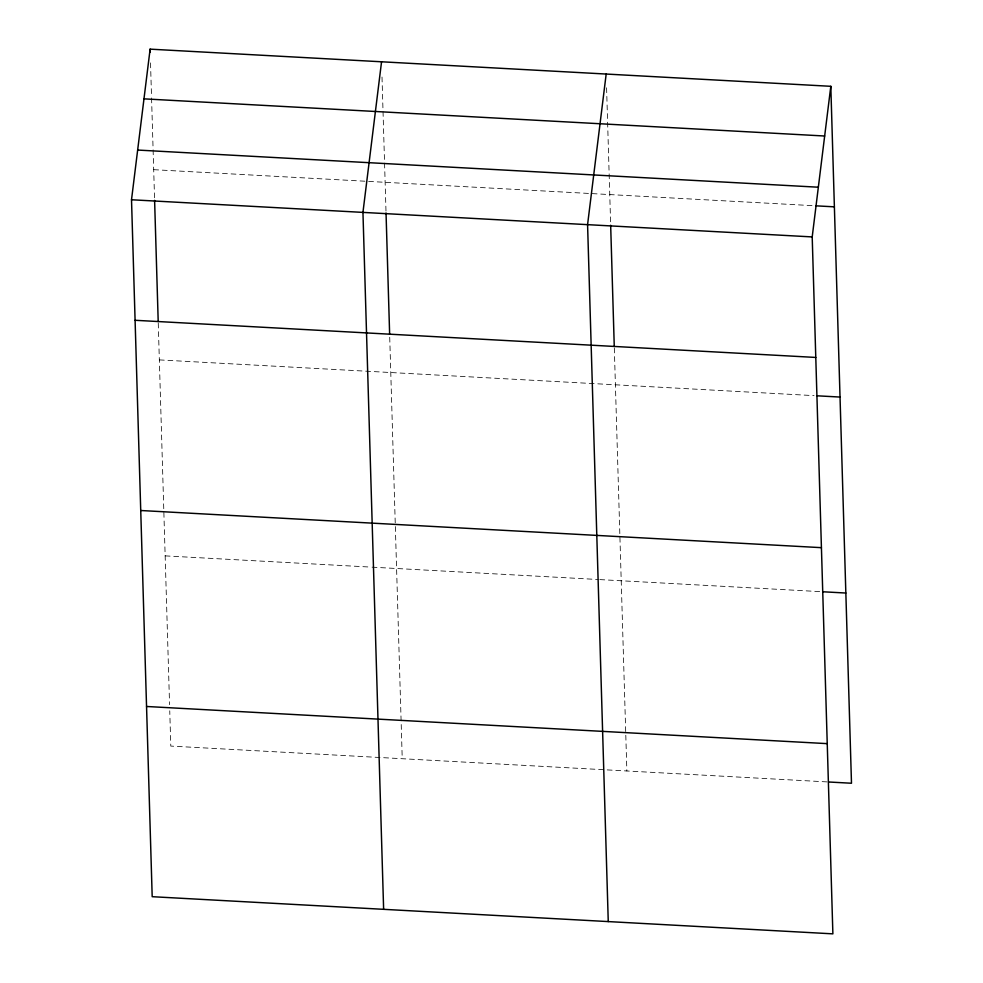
<?xml version="1.0" encoding="UTF-8"?>
<svg xmlns="http://www.w3.org/2000/svg" width="983" height="983" viewBox="0 0 983 983"><rect width="100%" height="100%" fill="white"/><g stroke="black" fill="none" stroke-linecap="round" stroke-linejoin="round"><path stroke-width="0.74" stroke-dasharray="4.92 3.69" d="M153.692 169.678L812.99 205.668M159.344 359.901L814.047 395.633M165.156 555.874L370.53 567.08M372.066 567.166L598.303 579.515M599.827 579.601L821.395 591.692M827.047 781.903L170.796 746.085L169.752 710.807M606.585 87.782L610.627 223.719M614.314 347.97L626.859 770.979M382.006 77.043L386 211.456M389.723 337.243L402.231 758.716M150.522 62.887L151.517 96.445M151.566 97.968L153.065 148.322M153.102 149.846L154.564 198.824M158.251 323.075L169.567 704.664"/><path stroke-width="1.47" d="M830.807 86.307L812.204 236.915L832.884 933.85L152.193 896.693L131.513 199.758L150.116 49.15L830.807 86.307L851.487 783.242L828.571 781.989M381.551 61.782L362.948 212.389L383.628 909.324M606.179 74.044L587.576 224.652L608.256 921.587M143.973 98.853L824.663 136.01M137.645 150.055L818.335 187.212M816.05 205.84L834.383 206.835M131.513 199.758L812.204 236.915M135.089 320.286L815.779 357.443M817.106 395.805L840.035 397.058M140.729 510.509L821.419 547.666M822.931 591.778L845.847 593.032M146.553 706.482L827.244 743.64M610.664 225.254L614.264 346.446M386.036 212.992L389.637 334.183M150.116 49.15L150.202 52.197M154.601 200.36L158.202 321.552"/></g></svg>
